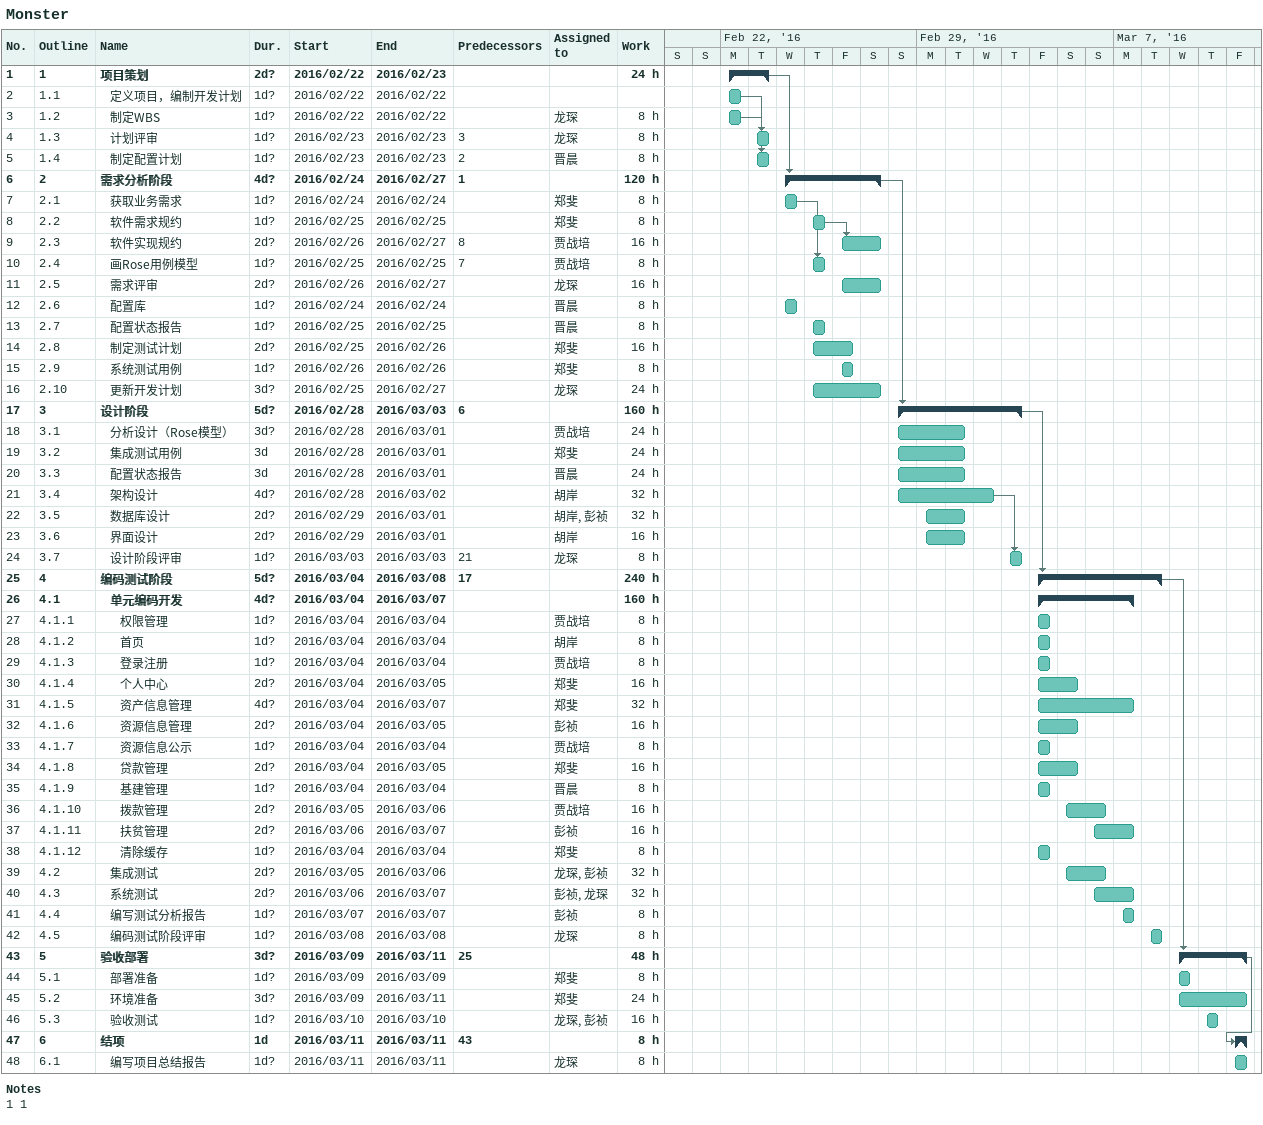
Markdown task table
Monster

| ID | WBS | Task | Duration | Start | Finish | Predecessors | Resources | Work (h) |
|---|---|---|---|---|---|---|---|---|
| 1 | 1 | **项目策划** | 2d? | 2016-02-22 | 2016-02-23 |  |  | 24 |
| 2 | 1.1 | 定义项目，编制开发计划 | 1d? | 2016-02-22 | 2016-02-22 |  |  |  |
| 3 | 1.2 | 制定WBS | 1d? | 2016-02-22 | 2016-02-22 |  | 龙琛 | 8 |
| 4 | 1.3 | 计划评审 | 1d? | 2016-02-23 | 2016-02-23 | 3 | 龙琛 | 8 |
| 5 | 1.4 | 制定配置计划 | 1d? | 2016-02-23 | 2016-02-23 | 2 | 晋晨 | 8 |
| 6 | 2 | **需求分析阶段** | 4d? | 2016-02-24 | 2016-02-27 | 1 |  | 120 |
| 7 | 2.1 | 获取业务需求 | 1d? | 2016-02-24 | 2016-02-24 |  | 郑斐 | 8 |
| 8 | 2.2 | 软件需求规约 | 1d? | 2016-02-25 | 2016-02-25 |  | 郑斐 | 8 |
| 9 | 2.3 | 软件实现规约 | 2d? | 2016-02-26 | 2016-02-27 | 8 | 贾战培 | 16 |
| 10 | 2.4 | 画Rose用例模型 | 1d? | 2016-02-25 | 2016-02-25 | 7 | 贾战培 | 8 |
| 11 | 2.5 | 需求评审 | 2d? | 2016-02-26 | 2016-02-27 |  | 龙琛 | 16 |
| 12 | 2.6 | 配置库 | 1d? | 2016-02-24 | 2016-02-24 |  | 晋晨 | 8 |
| 13 | 2.7 | 配置状态报告 | 1d? | 2016-02-25 | 2016-02-25 |  | 晋晨 | 8 |
| 14 | 2.8 | 制定测试计划 | 2d? | 2016-02-25 | 2016-02-26 |  | 郑斐 | 16 |
| 15 | 2.9 | 系统测试用例 | 1d? | 2016-02-26 | 2016-02-26 |  | 郑斐 | 8 |
| 16 | 2.10 | 更新开发计划 | 3d? | 2016-02-25 | 2016-02-27 |  | 龙琛 | 24 |
| 17 | 3 | **设计阶段** | 5d? | 2016-02-28 | 2016-03-03 | 6 |  | 160 |
| 18 | 3.1 | 分析设计（Rose模型） | 3d? | 2016-02-28 | 2016-03-01 |  | 贾战培 | 24 |
| 19 | 3.2 | 集成测试用例 | 3d | 2016-02-28 | 2016-03-01 |  | 郑斐 | 24 |
| 20 | 3.3 | 配置状态报告 | 3d | 2016-02-28 | 2016-03-01 |  | 晋晨 | 24 |
| 21 | 3.4 | 架构设计 | 4d? | 2016-02-28 | 2016-03-02 |  | 胡岸 | 32 |
| 22 | 3.5 | 数据库设计 | 2d? | 2016-02-29 | 2016-03-01 |  | 胡岸, 彭祯 | 32 |
| 23 | 3.6 | 界面设计 | 2d? | 2016-02-29 | 2016-03-01 |  | 胡岸 | 16 |
| 24 | 3.7 | 设计阶段评审 | 1d? | 2016-03-03 | 2016-03-03 | 21 | 龙琛 | 8 |
| 25 | 4 | **编码测试阶段** | 5d? | 2016-03-04 | 2016-03-08 | 17 |  | 240 |
| 26 | 4.1 | **单元编码开发** | 4d? | 2016-03-04 | 2016-03-07 |  |  | 160 |
| 27 | 4.1.1 | 权限管理 | 1d? | 2016-03-04 | 2016-03-04 |  | 贾战培 | 8 |
| 28 | 4.1.2 | 首页 | 1d? | 2016-03-04 | 2016-03-04 |  | 胡岸 | 8 |
| 29 | 4.1.3 | 登录注册 | 1d? | 2016-03-04 | 2016-03-04 |  | 贾战培 | 8 |
| 30 | 4.1.4 | 个人中心 | 2d? | 2016-03-04 | 2016-03-05 |  | 郑斐 | 16 |
| 31 | 4.1.5 | 资产信息管理 | 4d? | 2016-03-04 | 2016-03-07 |  | 郑斐 | 32 |
| 32 | 4.1.6 | 资源信息管理 | 2d? | 2016-03-04 | 2016-03-05 |  | 彭祯 | 16 |
| 33 | 4.1.7 | 资源信息公示 | 1d? | 2016-03-04 | 2016-03-04 |  | 贾战培 | 8 |
| 34 | 4.1.8 | 贷款管理 | 2d? | 2016-03-04 | 2016-03-05 |  | 郑斐 | 16 |
| 35 | 4.1.9 | 基建管理 | 1d? | 2016-03-04 | 2016-03-04 |  | 晋晨 | 8 |
| 36 | 4.1.10 | 拨款管理 | 2d? | 2016-03-05 | 2016-03-06 |  | 贾战培 | 16 |
| 37 | 4.1.11 | 扶贫管理 | 2d? | 2016-03-06 | 2016-03-07 |  | 彭祯 | 16 |
| 38 | 4.1.12 | 清除缓存 | 1d? | 2016-03-04 | 2016-03-04 |  | 郑斐 | 8 |
| 39 | 4.2 | 集成测试 | 2d? | 2016-03-05 | 2016-03-06 |  | 龙琛, 彭祯 | 32 |
| 40 | 4.3 | 系统测试 | 2d? | 2016-03-06 | 2016-03-07 |  | 彭祯, 龙琛 | 32 |
| 41 | 4.4 | 编写测试分析报告 | 1d? | 2016-03-07 | 2016-03-07 |  | 彭祯 | 8 |
| 42 | 4.5 | 编码测试阶段评审 | 1d? | 2016-03-08 | 2016-03-08 |  | 龙琛 | 8 |
| 43 | 5 | **验收部署** | 3d? | 2016-03-09 | 2016-03-11 | 25 |  | 48 |
| 44 | 5.1 | 部署准备 | 1d? | 2016-03-09 | 2016-03-09 |  | 郑斐 | 8 |
| 45 | 5.2 | 环境准备 | 3d? | 2016-03-09 | 2016-03-11 |  | 郑斐 | 24 |
| 46 | 5.3 | 验收测试 | 1d? | 2016-03-10 | 2016-03-10 |  | 龙琛, 彭祯 | 16 |
| 47 | 6 | **结项** | 1d | 2016-03-11 | 2016-03-11 | 43 |  | 8 |
| 48 | 6.1 | 编写项目总结报告 | 1d? | 2016-03-11 | 2016-03-11 |  | 龙琛 | 8 |

Notes
- 1: 1
